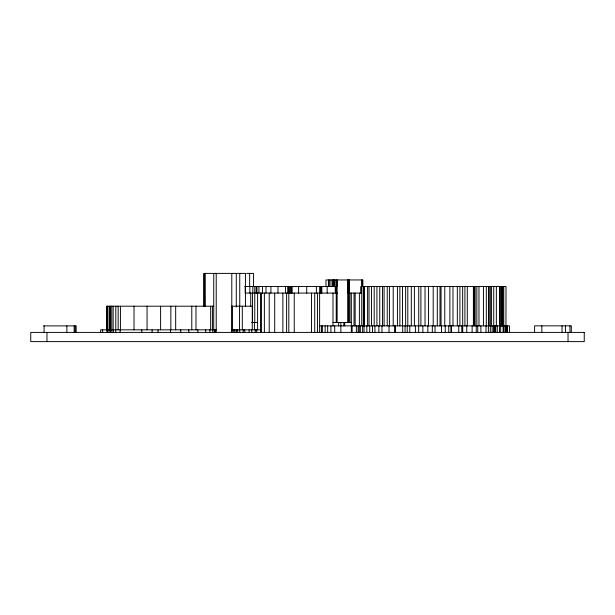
<?xml version="1.0" encoding="UTF-8"?>
<svg xmlns="http://www.w3.org/2000/svg" width="615" height="615" viewBox="0 0 615 615"><rect width="100%" height="100%" fill="white"/><g stroke="black" fill="none" stroke-linecap="round" stroke-linejoin="round"><path stroke-width="0.92" d="M246.561 273.391L253.572 273.391L253.541 286.513M244.801 286.513L337.435 286.513M337.435 293.078L245.201 293.078L245.201 286.513M347.39 293.078L361.743 293.078M213.828 306.201L106.603 306.201L106.603 329.832M231.501 306.201L252.273 306.201L252.273 329.832M251.604 322.46L257.608 322.46M332.992 322.46L351.334 322.46M43.527 325.889L76.145 325.889L76.145 332.446M319.615 325.889L509.566 325.889L509.566 332.408M216.219 329.832L100.645 329.832L100.645 332.408M260.476 329.832L232.009 329.832L232.009 332.408M571.32 332.408L571.32 325.842L534.596 325.842L534.596 332.408M569.959 325.842L569.959 332.408M568.037 332.408L568.037 341.609M565.423 325.842L565.423 332.408M562.025 325.842L562.025 332.408M541.853 325.842L541.853 332.408M507.49 325.889L507.49 332.408M506.737 325.889L506.737 332.408M506.414 325.889L506.414 332.408M506.291 325.889L506.291 332.408M505.945 325.889L506.022 286.513L360.859 286.513L360.859 293.232M505.791 325.889L505.853 332.408M505 325.889L505 332.408M503.754 286.513L503.754 325.889M503.631 325.889L503.631 332.408M503.108 325.889L503.108 332.408M502.755 286.513L502.755 325.889M502.217 286.513L502.217 325.889M501.809 286.513L501.809 325.889M500.994 286.513L500.994 325.889M500.687 325.889L500.687 332.408M499.772 286.513L499.772 325.889M499.726 286.513L499.726 325.889M499.48 325.889L499.48 332.408M497.297 325.889L497.297 332.408M496.351 286.513L496.351 325.889M495.69 325.889L495.69 332.408M495.044 325.889L495.044 332.408M494.475 325.889L494.475 332.408M493.73 286.513L493.73 325.889M493.553 325.889L493.553 332.408M492.138 325.889L492.138 332.408M491.57 286.513L491.57 325.889M490.324 286.513L490.324 325.889M490.286 325.889L490.286 332.408M489.11 286.513L489.11 325.889M488.525 286.513L488.525 325.889M488.387 325.889L488.387 332.408M486.304 286.513L486.304 325.889M486.011 325.889L486.011 332.408M483.444 286.513L483.444 325.889M480.907 325.889L480.907 332.408M478.985 286.513L478.985 325.889M477.747 325.889L477.747 332.408M476.848 286.513L476.848 325.889M476.264 325.889L476.264 332.408M475.126 286.513L475.126 325.889M474.273 286.513L474.273 325.889M473.389 286.513L473.389 325.889M472.12 325.889L472.12 332.408M467.308 286.513L467.308 325.889M466.754 325.889L466.754 332.408M464.909 286.513L464.909 325.889M462.634 286.513L462.711 332.408M461.811 325.889L461.811 332.408M459.905 286.513L459.905 325.889M458.752 325.889L458.752 332.408M457.329 286.513L457.329 325.889M452.986 286.513L452.986 325.889M451.41 325.889L451.41 332.408M450.98 325.889L450.98 332.408M449.873 286.513L449.873 325.889M448.758 325.889L448.758 332.408M445.237 325.889L445.237 332.408M444.768 286.513L444.768 325.889M441.532 325.889L441.532 332.408M441.07 286.513L441.07 325.889M440.009 286.513L440.009 325.889M437.296 286.513L437.296 325.889M435.013 325.889L435.013 332.408M433.198 286.513L433.198 325.889M432.314 325.889L432.314 332.408M428.455 286.513L428.455 325.889M427.84 325.889L427.84 332.408M425.034 286.513L425.034 325.889M422.866 325.889L422.866 332.408M420.898 286.513L420.898 325.889M418.738 286.513L418.738 325.889M418.661 325.889L418.661 332.408M415.402 325.889L415.402 332.408M414.387 286.513L414.387 325.889M411.312 286.513L411.312 325.889M409.79 325.889L409.79 332.408M407.807 286.513L407.807 325.889M407.238 325.889L407.238 332.408M405.639 286.513L405.639 325.889M405.07 325.889L405.07 332.408M402.702 325.889L402.702 332.408M402.494 286.513L402.494 325.889M399.865 286.513L399.865 325.889M397.428 286.513L397.428 325.889M395.099 325.889L395.099 332.408M394.953 325.889L394.953 332.408M393.208 286.513L393.208 325.889M389.41 286.513L389.41 325.889M389.018 325.889L389.018 332.408M387.235 286.513L387.235 325.889M384.091 286.513L384.091 325.889M382.461 286.513L382.461 325.889M381.953 325.889L381.953 332.408M379.739 286.513L379.739 325.889M378.878 325.889L378.878 332.408M376.926 286.513L376.926 325.889M374.942 325.889L374.942 332.408M374.189 286.513L374.189 325.889M372.544 325.889L372.544 332.408M371.468 286.513L371.468 325.889M369.707 325.889L369.707 332.408M369.023 286.513L369.023 325.889M367.609 286.513L367.609 325.889M366.84 325.889L366.84 332.408M364.441 286.513L364.441 325.889M364.049 286.513L364.026 332.408M363.734 286.513L363.734 325.889M363.365 286.513L363.365 325.889M362.812 286.513L362.812 279.948L325.981 279.948L325.981 286.513M362.596 279.948L362.596 286.513M362.627 325.889L362.627 332.408M361.743 286.513L361.743 325.889M361.497 279.948L361.497 286.559M361.328 286.513L361.328 293.078M360.336 325.889L360.336 332.408M359.391 293.078L359.391 325.889M359.198 325.889L359.198 332.408M358.138 325.889L358.138 332.408M356.362 325.889L356.362 332.408M355.155 293.078L355.155 325.889M354.032 293.078L354.032 325.889M352.118 325.889L352.118 332.408M351.334 293.078L351.334 332.408M349.935 293.078L349.935 322.46M349.159 279.948L349.159 293.078M349.043 279.948L349.043 293.078M348.905 293.078L348.905 322.46M348.351 293.078L348.351 322.46M348.282 293.078L348.282 322.46M347.975 279.948L347.975 322.46M347.813 279.948L347.813 293.078M344.7 322.46L344.7 325.889M343.816 322.46L343.816 325.889M340.879 322.46L340.871 332.408M338.65 322.46L338.65 325.889M337.128 279.948L337.128 322.46M336.951 279.948L336.951 286.513M336.52 286.513L336.52 293.078M336.228 293.078L336.228 322.46M336.105 286.513L336.105 293.078M335.89 279.948L335.89 286.513M335.26 286.513L335.26 293.078M334.729 325.889L334.729 332.408M334.575 279.948L334.575 286.513M334.16 279.948L334.16 286.513M333.653 279.948L333.653 286.513M333.238 279.948L333.238 286.513M332.992 293.078L332.992 325.889M332.546 279.948L332.546 286.513M330.978 279.948L330.978 286.513M330.924 325.889L330.924 332.408M329.348 279.948L329.348 286.513M328.41 279.948L328.41 286.513M327.664 325.889L327.664 332.408M327.18 286.513L327.18 293.078M325.135 325.889L325.135 332.408M322.337 325.889L322.337 332.408M321.829 286.513L321.829 293.078M321.322 286.513L321.322 293.078M321.399 325.889L321.399 332.408M320.738 286.513L320.738 293.078M319.662 286.513L319.662 293.078M319.615 293.078L319.615 332.408M317.44 293.078L317.44 332.408M316.371 286.513L316.371 293.078M314.726 293.078L314.726 332.408M311.528 293.078L311.528 332.408M306.716 286.513L306.716 293.078M298.606 286.513L298.606 293.078M294.239 293.078L294.239 332.408M292.125 286.513L292.125 293.078M291.141 286.513L291.141 293.078M290.864 286.513L290.864 293.078M289.135 286.513L289.258 293.078M288.804 286.513L288.804 332.408M287.712 286.513L287.712 293.078M286.613 293.078L286.613 332.408M285.452 286.513L285.452 293.078M282.862 293.078L282.862 332.408M277.98 286.513L277.98 293.078M274.705 293.078L274.705 332.408M270.915 286.513L270.915 293.078M269.216 293.078L269.216 332.408M266.003 286.513L266.003 293.078M264.365 293.078L264.365 332.408M262.497 286.513L262.497 293.078M261.452 293.078L261.452 332.408M260.476 293.078L260.476 332.408M258.946 286.513L258.946 293.078M257.608 293.078L257.608 329.832M256.962 286.513L256.962 293.078M256.686 329.832L256.686 332.408M256.224 286.513L256.224 293.078M255.233 329.832L255.233 332.408M254.779 286.513L254.748 322.46M254.425 322.46L254.425 329.832M252.819 286.513L252.819 293.078M252.511 293.078L252.511 322.46M251.712 329.832L251.712 332.408M250.72 293.078L250.72 306.347M249.851 286.513L249.851 293.078M249.652 273.391L249.652 286.513M249.106 329.832L249.106 332.408M245.431 306.416L245.431 273.391L204.011 273.391L204.011 306.201M244.785 329.832L244.785 332.408M243.209 329.832L243.209 332.408M242.295 306.201L242.295 329.832M239.75 273.391L239.75 306.416M239.773 329.832L239.773 332.408M239.489 306.201L239.489 329.832M237.721 329.832L237.721 332.408M236.56 329.832L236.56 332.408M236.298 273.391L236.298 307M234.93 329.832L234.93 332.408M233.792 329.832L233.792 332.408M232.224 306.201L232.224 329.832M231.793 273.391L231.793 332.408M216.219 273.391L216.219 332.408M215.504 329.832L215.504 332.408M214.481 329.832L214.481 332.408M213.736 273.391L213.736 329.832M212.859 329.832L212.859 332.408M212.436 306.201L212.436 329.832M210.661 306.201L210.661 329.832M209.861 329.832L209.861 332.408M205.725 329.832L205.725 332.408M205.233 273.391L205.31 306.201M204.472 273.391L204.472 306.201M204.341 273.391L204.341 306.201M204.142 273.391L204.142 306.201M197.869 329.832L197.869 332.408M195.985 306.201L195.985 329.832M191.788 306.201L191.788 329.832M188.782 329.832L188.782 332.408M180.718 329.832L180.718 332.408M175.675 306.201L175.675 329.832M170.839 306.201L170.839 329.832M170.455 329.832L170.455 332.408M160.6 306.201L160.6 329.832M158.063 329.832L158.063 332.408M152.097 329.832L152.097 332.408M147.054 306.201L147.054 329.832M141.796 329.832L141.796 332.408M134.016 306.201L134.016 329.832M120.432 306.201L120.432 329.832M120.102 329.832L120.102 332.408M118.157 306.201L118.157 329.832M115.835 306.201L115.758 332.408M113.383 329.832L113.383 332.408M113.152 306.201L113.152 329.832M111.884 329.832L111.884 332.408M111.753 306.201L111.753 329.832M110.523 329.832L110.523 332.408M110.354 306.201L110.354 329.832M110.231 306.201L110.231 329.832M109.093 329.832L109.093 332.408M107.925 306.201L107.925 329.832M107.663 329.832L107.663 332.408M107.195 306.201L107.195 329.832M106.933 329.832L106.933 332.408M102.636 329.832L102.636 332.408M75.145 325.889L75.145 332.446M74.131 325.889L74.131 332.446M66.874 325.889L66.874 332.446M46.963 332.408L46.963 341.609M44.096 325.889L44.042 332.446M584.25 332.408L30.75 332.408L30.75 341.609L584.25 341.609L584.25 332.408M109.639 329.832L109.639 306.201L109.608 329.832"/></g></svg>
